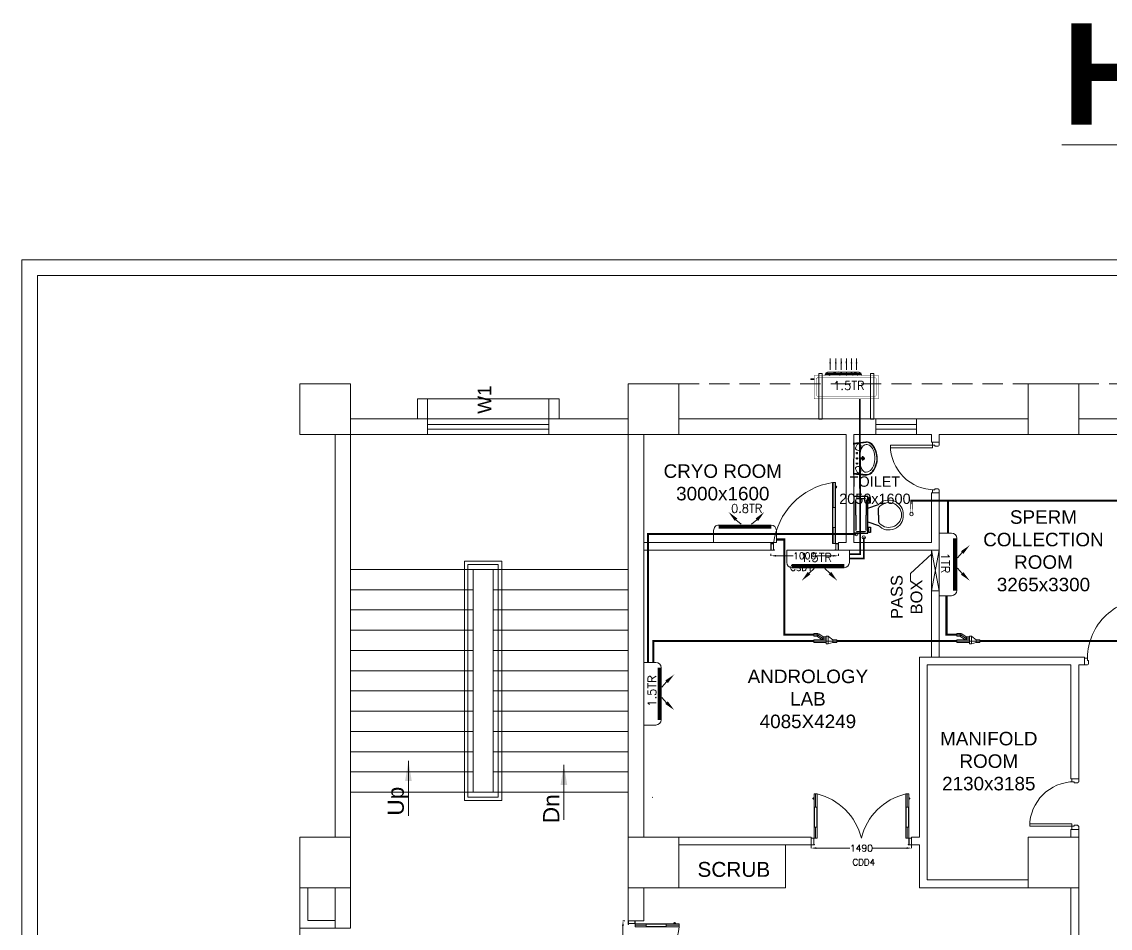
# Model space of a CAD drawing. Extents: x 3505867 to 4040009, y -660366 to -590408.
# Drawn here: x 3897320 to 3913450, y -603838 to -590408 of the extents above; entities that cross this region are included whole.
import ezdxf
from ezdxf.enums import TextEntityAlignment as Align

# ---------------------------------------------------------------- set-up
doc = ezdxf.new("R2010")
doc.units = 0
doc.header["$LTSCALE"] = 6
doc.header["$MEASUREMENT"] = 0
doc.linetypes.add('HIDDEN', pattern=[0.375, 0.25, -0.125])
doc.layers.get('0').update_dxf_attribs({"linetype": 'CONTINUOUS', "lineweight": 0})
doc.layers.get('Defpoints').update_dxf_attribs({"linetype": 'CONTINUOUS', "lineweight": 0})
for name, color, linetype, lineweight in [('1200 Door', 144, 'CONTINUOUS', 0), ('1Y-JOINT', 1, 'CONTINUOUS', 0), ('AC CKT-8', 110, 'CONTINUOUS', 0), ('BLOCK HACTH', 10, 'CONTINUOUS', 0), ('Chajja', 7, 'CONTINUOUS', 0), ('COL', 5, 'CONTINUOUS', 0), ('DIM', 7, 'CONTINUOUS', 0), ('DOOR', 44, 'CONTINUOUS', 0), ('Double Leaf Door', 4, 'CONTINUOUS', 0), ('furniture', 33, 'CONTINUOUS', 0), ('HTL-AC UNIT', 5, 'CONTINUOUS', 0), ('HTL-COPPER PIPE', 6, 'CONTINUOUS', 0), ('HVAC_HI-WALL_1.5TR', 5, 'CONTINUOUS', 0), ('HVAC_HI_WALL_1TR', 1, 'CONTINUOUS', 0), ('JOINERY', 7, 'CONTINUOUS', 0), ('M HVAC HIGH WALL UNIT', 3, 'CONTINUOUS', 0), ('M-VRF- CKT', 5, 'CONTINUOUS', 0), ('MEP_HVAC_COPPER_PIPE', 5, 'CONTINUOUS', 0), ('MEP_HVAC_DRAIN_PIPE', 7, 'CONTINUOUS', 0), ('MEP_HVAC_TEXT', 7, 'CONTINUOUS', 0), ('MEP_HVAC_VRF_COPPER_PIPE', 6, 'CONTINUOUS', 0), ('Railing', 21, 'CONTINUOUS', 0), ('Single Leaf Door', 4, 'CONTINUOUS', 0), ('Staircase', 7, 'CONTINUOUS', 0), ('TITLE', 7, 'CONTINUOUS', 0), ('vrf', 6, 'CONTINUOUS', 0), ('WALL', 10, 'CONTINUOUS', 0), ('walls', 1, 'CONTINUOUS', 0), ('WIN', 151, 'CONTINUOUS', 0), ('Window', 161, 'CONTINUOUS', 0)]:
    doc.layers.add(name, color=color, linetype=linetype, lineweight=lineweight)
doc.styles.add('ARI', font='arial.ttf')
doc.styles.add('ARIAL', font='arial.ttf')
doc.styles.add('ROMANS', font='romans.shx')
doc.styles.add('VERDANA', font='verdana.ttf')
doc.dimstyles.new('AC DIM', dxfattribs={"dimtxt": 200, "dimasz": 200, "dimexe": 0.18, "dimexo": 50, "dimgap": 50, "dimtad": 1, "dimdec": 0, "dimzin": 12, "dimdsep": 46, "dimtxsty": 'ROMANS', "dimcen": 0, "dimclrt": 7, "dimadec": 0, "dimazin": 0, "dimtfac": 1, "dimtdec": 0, "dimtix": 1, "dimtofl": 0, "dimtmove": 0, "dimatfit": 3, "dimfxl": 1, "dimtolj": 1, "dimtzin": 12, "dimarcsym": 0})
doc.dimstyles.new('AEPL1', dxfattribs={"dimtxt": 100, "dimasz": 75, "dimexe": 1.25, "dimexo": 50, "dimtad": 0, "dimdec": 0, "dimtxsty": 'ROMANS', "dimcen": 2.5, "dimclrd": 7, "dimclre": 7, "dimadec": 0, "dimazin": 0, "dimtfac": 1, "dimtdec": 0, "dimtmove": 0, "dimatfit": 3, "dimfxl": 1, "dimlwd": 0, "dimlwe": 0, "dimarcsym": 0})
doc.dimstyles.new('int. dim', dxfattribs={"dimtxt": 900, "dimasz": 450, "dimexe": 150, "dimexo": 150, "dimgap": 150, "dimtad": 0, "dimdec": 0, "dimzin": 12, "dimdsep": 46, "dimtxsty": 'ARI', "dimblk": 'ARCHTICK', "dimcen": 1.5, "dimdle": 150, "dimclrd": 256, "dimclre": 256, "dimclrt": 7, "dimazin": 0, "dimtfac": 1, "dimtdec": 0, "dimtix": 1, "dimtmove": 2, "dimatfit": 3, "dimfxl": 1, "dimtolj": 1, "dimtzin": 0, "dimlwd": -1, "dimlwe": -1, "dimarcsym": 0})
doc.dimstyles.new('TEXT', dxfattribs={"dimscale": 0, "dimtxt": 500, "dimasz": 100, "dimexe": 75, "dimexo": 100, "dimgap": 50, "dimtad": 0, "dimdec": 0, "dimzin": 0, "dimdsep": 46, "dimtxsty": 'ARIAL', "dimblk": 'OBLIQUE', "dimcen": 0.09, "dimdle": 100, "dimclrd": 256, "dimclre": 256, "dimclrt": 6, "dimadec": 0, "dimazin": 0, "dimtfac": 1, "dimtdec": 0, "dimtofl": 0, "dimtmove": 2, "dimatfit": 3, "dimfxl": 1, "dimfrac": 2, "dimtolj": 1, "dimtzin": 0, "dimarcsym": 0})

# ---------------------------------------------------------------- blocks, each defined once
blk = doc.blocks.new('_ArchTick')
at = {"color": 0, "linetype": 'ByBlock', "const_width": 0.15}
blk.add_lwpolyline([(-0.5, -0.5), (0.5, 0.5)], dxfattribs=at)
blk = doc.blocks.new('A$C19B8274B')
at = {"layer": 'DOOR'}
for p, q in [((-45, 925), (-80, 925)), ((-80, 50), (-80, 925)), ((-45, 50), (-45, 925)), ((-45, 50), (-80, 50)), ((-955, -50), (-955, -47.5)), ((-940, -35), (-942.5, -35)), ((-60, -35), (-57.5, -35)), ((-45, -50), (-45, -47.5))]:
    blk.add_line(p, q, dxfattribs=at)
for points in [[(-940, 15), (-955, 15), (-955, 50), (-1000, 50), (-1000, -50), (-955, -50)], [(-940, -35), (-940, 15)], [(-60, 15), (-45, 15), (-45, 50), (0, 50), (0, -50), (-45, -50)], [(-60, -35), (-60, 15)]]:
    blk.add_lwpolyline(points, dxfattribs=at)
at = {"layer": 'DOOR', "color": 145}
blk.add_arc((-80, 50), 875, 90, 182.29244, dxfattribs=at)
at = {"layer": 'DOOR'}
for centre, start, end in [((-955, -35), 270, 0), ((-45, -35), 180, 270)]:
    blk.add_arc(centre, 12.5, start, end, dxfattribs=at)
blk = doc.blocks.new('750')
at = {"layer": 'DOOR'}
for p, q in [((-50, 705), (-47.5, 705)), ((-35, 690), (-35, 692.5)), ((-50, 45), (-47.5, 45)), ((-35, 60), (-35, 57.5)), ((50, 45), (50, 80)), ((50, 80), (675, 80)), ((50, 45), (675, 45)), ((675, 45), (675, 80))]:
    blk.add_line(p, q, dxfattribs=at)
for points in [[(15, 690), (15, 705), (50, 705), (50, 750), (-50, 750), (-50, 705)], [(-35, 690), (15, 690)], [(15, 60), (15, 45), (50, 45), (50, 0), (-50, 0), (-50, 45)], [(-35, 60), (15, 60)]]:
    blk.add_lwpolyline(points, dxfattribs=at)
for centre, start, end in [((-35, 705), 180, 270), ((-35, 45), 90, 180)]:
    blk.add_arc(centre, 12.5, start, end, dxfattribs=at)
at = {"layer": 'DOOR', "color": 145}
blk.add_arc((15, 45), 660, 0, 90, dxfattribs=at)
blk = doc.blocks.new('_Oblique')
at = {"color": 0, "linetype": 'ByBlock', "lineweight": -2}
blk.add_line((-0.5, -0.5), (0.5, 0.5), dxfattribs=at)
blk = doc.blocks.new('*D605')
at = {"layer": 'Defpoints', "color": 0, "linetype": 'ByBlock', "transparency": 16777216}
for p in [(-26230, 11392), (-24740, 11392), (-24740, 11287)]:
    blk.add_point(p, dxfattribs=at)
at = {"layer": 'DIM', "color": 7, "linetype": 'ByBlock', "lineweight": 0, "transparency": 16777216}
for p, q in [((-26230, 11342), (-26230, 11286)), ((-24740, 11342), (-24740, 11286)), ((-26155, 11287), (-25655, 11287)), ((-24815, 11287), (-25315, 11287))]:
    blk.add_line(p, q, dxfattribs=at)
at = {"layer": 'DIM', "color": 7, "linetype": 'ByBlock', "transparency": 16777216}
for points in [[(-26155, 11300), (-26155, 11275), (-26230, 11287)], [(-24815, 11300), (-24815, 11275), (-24740, 11287)]]:
    blk.add_solid(points, dxfattribs=at)
at = {"layer": 'DIM', "color": 0, "linetype": 'ByBlock', "transparency": 16777216, "insert": (-25485, 11287), "char_height": 100, "attachment_point": 5, "style": 'ROMANS'}
blk.add_mtext('1490', dxfattribs=at)
blk = doc.blocks.new('1500x2100x100 DD')
at = {"layer": 'Double Leaf Door'}
for points in [[(49, 264), (54, 264), (54, 560), (49, 560)], [(93, 560), (88, 560), (88, 264), (93, 264)], [(1407, 560), (1412, 560), (1412, 264), (1407, 264)], [(1451, 264), (1446, 264), (1446, 560), (1451, 560)]]:
    blk.add_hatch(color=6, dxfattribs=at).paths.add_polyline_path(points)
at = {"layer": 'Double Leaf Door', "color": 8}
for p, q in [((35, 697), (35, 679)), ((49, 699), (37, 699)), ((37, 677), (49, 677)), ((49, 100), (49, 754)), ((49, 754), (93, 754)), ((49, 699), (49, 677)), ((71, 560), (71, 754)), ((93, 754), (93, 100)), ((1451, 754), (1407, 754)), ((1407, 754), (1407, 100)), ((1429, 560), (1429, 754)), ((1451, 100), (1451, 754)), ((1451, 699), (1463, 699)), ((1451, 699), (1451, 677)), ((1463, 677), (1451, 677)), ((1465, 697), (1465, 679)), ((71, 100), (71, 264)), ((1429, 100), (1429, 264)), ((5, 100), (5, 0)), ((45, 100), (5, 100)), ((5, 0), (45, 0)), ((7, 98), (7, 2)), ((43, 98), (7, 98)), ((7, 2), (45, 2)), ((43, 3), (43, 98)), ((55, 3), (43, 3)), ((45, 5), (45, 100)), ((57, 5), (45, 5)), ((45, 2), (55, 2)), ((45, 0), (57, 0)), ((93, 100), (49, 100)), ((55, 2), (55, 3)), ((57, 0), (57, 5)), ((1407, 100), (1451, 100)), ((1443, 0), (1443, 5)), ((1443, 5), (1455, 5)), ((1455, 0), (1443, 0)), ((1445, 2), (1445, 3)), ((1445, 3), (1457, 3)), ((1455, 2), (1445, 2)), ((1455, 5), (1455, 100)), ((1455, 100), (1495, 100)), ((1493, 2), (1455, 2)), ((1495, 0), (1455, 0)), ((1457, 3), (1457, 98)), ((1457, 98), (1493, 98)), ((1493, 98), (1493, 2)), ((1495, 100), (1495, 0))]:
    blk.add_line(p, q, dxfattribs=at)
at = {"layer": 'Double Leaf Door', "color": 6}
for p, q in [((93, 560), (49, 560)), ((49, 560), (49, 264)), ((54, 264), (54, 560)), ((88, 264), (88, 560)), ((93, 264), (93, 560)), ((1407, 264), (1407, 560)), ((1407, 560), (1451, 560)), ((1412, 264), (1412, 560)), ((1446, 264), (1446, 560)), ((1451, 560), (1451, 264)), ((49, 264), (93, 264)), ((1451, 264), (1407, 264))]:
    blk.add_line(p, q, dxfattribs=at)
at = {"layer": 'Double Leaf Door', "color": 6, "ltscale": 100}
for p, q in [((88, 560), (88, 264)), ((1412, 560), (1412, 264))]:
    blk.add_line(p, q, dxfattribs=at)
at = {"layer": 'Double Leaf Door', "color": 6}
for points in [[(49, 560), (49, 264), (54, 264), (54, 560), (49, 560)], [(93, 560), (93, 264), (88, 264), (88, 560), (93, 560)], [(1407, 560), (1407, 264), (1412, 264), (1412, 560), (1407, 560)], [(1451, 560), (1451, 264), (1446, 264), (1446, 560), (1451, 560)]]:
    blk.add_lwpolyline(points, dxfattribs=at)
at = {"layer": 'Double Leaf Door', "ltscale": 5000}
for points in [[(49, 560), (49, 264), (54, 264), (54, 560), (49, 560)], [(1451, 560), (1451, 264), (1446, 264), (1446, 560), (1451, 560)]]:
    blk.add_lwpolyline(points, dxfattribs=at)
at = {"layer": 'Double Leaf Door', "color": 8}
for centre, radius, start, end in [((35, 688), 3.72, 90, 270), ((37, 697), 1.98, 90, 180), ((37, 679), 1.98, 180, 270), ((-111, -108), 886, 13.5745, 76.6836), ((1611, -108), 886, 103.3164, 166.4255), ((1463, 697), 1.98, 0, 90), ((1463, 679), 1.98, 270, 0), ((1465, 688), 3.72, 270, 90)]:
    blk.add_arc(centre, radius, start, end, dxfattribs=at)
blk = doc.blocks.new('1800x100')
at = {"layer": 'Double Leaf Door'}
for points in [[(101628, -31395), (101633, -31395), (101633, -31098), (101628, -31098)], [(101672, -31098), (101667, -31098), (101667, -31395), (101672, -31395)], [(103256, -31098), (103261, -31098), (103261, -31395), (103256, -31395)], [(103300, -31395), (103295, -31395), (103295, -31098), (103300, -31098)]]:
    blk.add_hatch(color=6, dxfattribs=at).paths.add_polyline_path(points)
at = {"layer": 'Double Leaf Door', "color": 8}
for p, q in [((101613, -30962), (101613, -30980)), ((101628, -30960), (101615, -30960)), ((101628, -31558), (101628, -30904)), ((101628, -30904), (101672, -30904)), ((101628, -30960), (101628, -30982)), ((101650, -31098), (101650, -30904)), ((101672, -30904), (101672, -31558)), ((103300, -30904), (103256, -30904)), ((103256, -30904), (103256, -31558)), ((103278, -31098), (103278, -30904)), ((103300, -31558), (103300, -30904)), ((103300, -30960), (103312, -30960)), ((103300, -30960), (103300, -30982)), ((103314, -30962), (103314, -30980)), ((101615, -30982), (101628, -30982)), ((103312, -30982), (103300, -30982)), ((101650, -31558), (101650, -31395)), ((103278, -31558), (103278, -31395)), ((101584, -31558), (101584, -31658)), ((101624, -31558), (101584, -31558)), ((101586, -31560), (101586, -31656)), ((101622, -31560), (101586, -31560)), ((101622, -31655), (101622, -31560)), ((101624, -31654), (101624, -31558)), ((101672, -31558), (101628, -31558)), ((103256, -31558), (103300, -31558)), ((103304, -31654), (103304, -31558)), ((103304, -31558), (103344, -31558)), ((103306, -31655), (103306, -31560)), ((103306, -31560), (103342, -31560)), ((103342, -31560), (103342, -31656)), ((103344, -31558), (103344, -31658)), ((101584, -31658), (101624, -31658)), ((101586, -31656), (101624, -31656)), ((101634, -31655), (101622, -31655)), ((101636, -31654), (101624, -31654)), ((101624, -31656), (101634, -31656)), ((101624, -31658), (101636, -31658)), ((101634, -31656), (101634, -31655)), ((101636, -31658), (101636, -31654)), ((103292, -31658), (103292, -31654)), ((103292, -31654), (103304, -31654)), ((103304, -31658), (103292, -31658)), ((103294, -31656), (103294, -31655)), ((103294, -31655), (103306, -31655)), ((103304, -31656), (103294, -31656)), ((103342, -31656), (103304, -31656)), ((103344, -31658), (103304, -31658))]:
    blk.add_line(p, q, dxfattribs=at)
at = {"layer": 'Double Leaf Door', "color": 6}
for p, q in [((101672, -31098), (101628, -31098)), ((101628, -31098), (101628, -31395)), ((101633, -31395), (101633, -31098)), ((101667, -31395), (101667, -31098)), ((101672, -31395), (101672, -31098)), ((103256, -31395), (103256, -31098)), ((103256, -31098), (103300, -31098)), ((103261, -31395), (103261, -31098)), ((103295, -31395), (103295, -31098)), ((103300, -31098), (103300, -31395)), ((101628, -31395), (101672, -31395)), ((103300, -31395), (103256, -31395))]:
    blk.add_line(p, q, dxfattribs=at)
at = {"layer": 'Double Leaf Door', "color": 6, "ltscale": 100}
for p, q in [((101667, -31098), (101667, -31395)), ((103261, -31098), (103261, -31395))]:
    blk.add_line(p, q, dxfattribs=at)
at = {"layer": 'Double Leaf Door', "color": 6}
for points in [[(101628, -31098), (101628, -31395), (101633, -31395), (101633, -31098), (101628, -31098)], [(101672, -31098), (101672, -31395), (101667, -31395), (101667, -31098), (101672, -31098)], [(103256, -31098), (103256, -31395), (103261, -31395), (103261, -31098), (103256, -31098)], [(103300, -31098), (103300, -31395), (103295, -31395), (103295, -31098), (103300, -31098)]]:
    blk.add_lwpolyline(points, dxfattribs=at)
at = {"layer": 'Double Leaf Door', "ltscale": 5000}
for points in [[(101628, -31098), (101628, -31395), (101633, -31395), (101633, -31098), (101628, -31098)], [(103300, -31098), (103300, -31395), (103295, -31395), (103295, -31098), (103300, -31098)]]:
    blk.add_lwpolyline(points, dxfattribs=at)
at = {"layer": 'Double Leaf Door', "color": 8}
for centre, radius, start, end in [((101613, -30971), 3.72, 90, 270), ((101615, -30962), 1.98, 90, 180), ((101602, -31796), 894, 15.3848, 85.5115), ((103269, -31727), 822, 90.8957, 168.2081), ((103312, -30962), 1.98, 0, 90), ((103314, -30971), 3.72, 270, 90), ((101615, -30980), 1.98, 180, 270), ((103312, -30980), 1.98, 270, 0)]:
    blk.add_arc(centre, radius, start, end, dxfattribs=at)
blk = doc.blocks.new('*D607')
at = {"layer": 'Defpoints', "color": 0, "linetype": 'ByBlock', "transparency": 16777216}
for p in [(-28940, 10210), (-29018, 8450), (-28940, 8450)]:
    blk.add_point(p, dxfattribs=at)
at = {"layer": 'DIM', "color": 7, "linetype": 'ByBlock', "lineweight": 0, "transparency": 16777216}
for p, q in [((-28990, 10210), (-29020, 10210)), ((-29018, 10135), (-29018, 9499)), ((-29018, 8525), (-29018, 9160)), ((-28990, 8450), (-29020, 8450))]:
    blk.add_line(p, q, dxfattribs=at)
at = {"layer": 'DIM', "color": 7, "linetype": 'ByBlock', "transparency": 16777216}
for points in [[(-29031, 10135), (-29006, 10135), (-29018, 10210)], [(-29031, 8525), (-29006, 8525), (-29018, 8450)]]:
    blk.add_solid(points, dxfattribs=at)
at = {"layer": 'DIM', "color": 0, "linetype": 'ByBlock', "transparency": 16777216, "insert": (-29018, 9330), "char_height": 100, "attachment_point": 5, "rotation": 90, "style": 'ROMANS'}
blk.add_mtext('1760', dxfattribs=at)
blk = doc.blocks.new('*D609')
at = {"layer": 'Defpoints', "color": 0, "linetype": 'ByBlock', "transparency": 16777216}
for p in [(-26825, 15699), (-25825, 15699), (-25825, 15618)]:
    blk.add_point(p, dxfattribs=at)
at = {"layer": 'DIM', "color": 7, "linetype": 'ByBlock', "lineweight": 0, "transparency": 16777216}
for p, q in [((-26825, 15649), (-26825, 15617)), ((-25825, 15649), (-25825, 15617)), ((-26750, 15618), (-26495, 15618)), ((-25900, 15618), (-26155, 15618))]:
    blk.add_line(p, q, dxfattribs=at)
at = {"layer": 'DIM', "color": 7, "linetype": 'ByBlock', "transparency": 16777216}
for points in [[(-26750, 15631), (-26750, 15606), (-26825, 15618)], [(-25900, 15631), (-25900, 15606), (-25825, 15618)]]:
    blk.add_solid(points, dxfattribs=at)
at = {"layer": 'DIM', "color": 0, "linetype": 'ByBlock', "transparency": 16777216, "insert": (-26325, 15618), "char_height": 100, "attachment_point": 5, "style": 'ROMANS'}
blk.add_mtext('1000', dxfattribs=at)
blk = doc.blocks.new('1000x2100x100 SD')
at = {"layer": 'Single Leaf Door'}
for points in [[(44, 339), (49, 339), (49, 635), (44, 635)], [(88, 635), (83, 635), (83, 339), (88, 339)]]:
    blk.add_hatch(color=6, dxfattribs=at).paths.add_polyline_path(points)
at = {"layer": 'Single Leaf Door', "color": 8}
for p, q in [((44, 100), (44, 1004)), ((44, 1004), (88, 1004)), ((66, 635), (66, 1004)), ((88, 1004), (88, 100)), ((30, 947), (30, 929)), ((44, 949), (32, 949)), ((32, 927), (44, 927)), ((44, 949), (44, 927)), ((66, 100), (66, 339)), ((0, 100), (0, 0)), ((40, 100), (0, 100)), ((0, 0), (40, 0)), ((2, 98), (2, 2)), ((38, 98), (2, 98)), ((2, 2), (40, 2)), ((38, 3), (38, 98)), ((50, 3), (38, 3)), ((40, 5), (40, 100)), ((52, 5), (40, 5)), ((40, 2), (50, 2)), ((40, 0), (52, 0)), ((88, 100), (44, 100)), ((50, 2), (50, 3)), ((52, 0), (52, 5)), ((948, 5), (960, 5)), ((948, 0), (948, 5)), ((960, 0), (948, 0)), ((950, 3), (962, 3)), ((950, 2), (950, 3)), ((960, 2), (950, 2)), ((960, 5), (960, 100)), ((960, 100), (1000, 100)), ((998, 2), (960, 2)), ((1000, 0), (960, 0)), ((962, 3), (962, 98)), ((962, 98), (998, 98)), ((998, 98), (998, 2)), ((1000, 100), (1000, 0))]:
    blk.add_line(p, q, dxfattribs=at)
at = {"layer": 'Single Leaf Door', "color": 6}
for p, q in [((88, 635), (44, 635)), ((44, 635), (44, 339)), ((49, 339), (49, 635)), ((83, 339), (83, 635)), ((88, 339), (88, 635)), ((44, 339), (88, 339))]:
    blk.add_line(p, q, dxfattribs=at)
at = {"layer": 'Single Leaf Door', "color": 6, "ltscale": 100}
blk.add_line((83, 635), (83, 339), dxfattribs=at)
at = {"layer": 'Single Leaf Door', "color": 6}
for points in [[(44, 635), (44, 339), (49, 339), (49, 635), (44, 635)], [(88, 635), (88, 339), (83, 339), (83, 635), (88, 635)]]:
    blk.add_lwpolyline(points, dxfattribs=at)
at = {"layer": 'Single Leaf Door', "ltscale": 5000}
blk.add_lwpolyline([(44, 635), (44, 339), (49, 339), (49, 635), (44, 635)], dxfattribs=at)
at = {"layer": 'Single Leaf Door', "color": 8}
for centre, radius, start, end in [((-69, -20), 1036, 6.6418, 81.2791), ((30, 938), 3.72, 90, 270), ((32, 947), 1.98, 90, 180), ((32, 929), 1.98, 180, 270)]:
    blk.add_arc(centre, radius, start, end, dxfattribs=at)
blk = doc.blocks.new('rhej')
at = {"color": 8, "lineweight": 25}
for p, q in [((310, 111), (155, 163)), ((272, 189), (272, 266)), ((272, 266), (298, 266)), ((310, 189), (272, 189)), ((298, 266), (298, 215)), ((298, 215), (310, 215)), ((310, 279), (310, -264)), ((517, 279), (310, 279)), ((336, 228), (336, 8)), ((466, 254), (362, 254)), ((491, 8), (491, 228)), ((517, 8), (517, 279)), ((155, 8), (155, 111)), ((155, 8), (155, -96)), ((336, -212), (336, 8)), ((491, 8), (491, -212)), ((517, -264), (517, 8)), ((310, -96), (155, -147)), ((272, -173), (272, -251)), ((310, -173), (272, -173)), ((272, -251), (298, -251)), ((298, -251), (298, -199)), ((298, -199), (310, -199)), ((310, -264), (517, -264)), ((466, -238), (362, -238))]:
    blk.add_line(p, q, dxfattribs=at)
at = {"color": 8, "extrusion": (0, 0, -1)}
for centre, major_axis, start_param, end_param in [((0, 16), (151, -151), 2.319632, 4.738539), ((1, 2), (-134, -134), 0.814663, 3.31238), ((359, 231), (-16.2, -16.2), 0.643501, 2.498091), ((469, 231), (16.2, -16.2), 3.785094, 5.639684), ((0, 0), (-151, -151), 4.686239, 7.105146), ((1, 13), (-134, -134), 4.541602, 7.039318), ((359, -215), (-16.2, -16.2), -0.927295, 0.927295), ((469, -215), (16.2, -16.2), 5.35589, 7.21048)]:
    blk.add_ellipse(centre, major_axis=major_axis, ratio=1, start_param=start_param, end_param=end_param, dxfattribs=at)
blk = doc.blocks.new('u46')
at = {"color": 8, "lineweight": 25}
for p, q in [((-10, 228), (175, 249)), ((-10, 220), (181, 242)), ((-1, -209), (1, 209)), ((57, 81), (29, 81)), ((62, 2), (29, 2)), ((44, 93), (44, 67)), ((44, 14), (44, -13)), ((163, 3), (102, 3)), ((133, -27), (133, 33)), ((62, -73), (29, -73)), ((44, -61), (44, -87)), ((-10, -216), (181, -238)), ((-10, -224), (175, -245))]:
    blk.add_line(p, q, dxfattribs=at)
at = {"color": 8, "extrusion": (0, 0, -1)}
for centre, major_axis, start_param, end_param in [((56, 154), (0, 34), 4.33982, 5.202657), ((145, 128), (1, 126), -1.238036, -0.892193), ((66, 199), (0, 20.7), -1.101507, 0.481509), ((57, 163), (-0.3, 56.9), 0.324902, 0.965135), ((208, 103), (0, 110), -1.431017, -0.436146), ((110, 167), (-6.08, 6.08), 4.867594, 6.265028), ((110, 165), (5.47, 5.47), 2.097053, 3.541809), ((90, 185), (0, 17.9), 0.880684, 2.260744), ((190, 138), (0, 70.9), -0.405199, 0.56573), ((188, 150), (0, 99.5), -0.132539, 0.848731), ((186, 148), (0.1, 94.4), -0.049658, 0.838116), ((154, 79), (0, 140), 0.557563, 1.193786), ((57, 20), (0, 275), 0.806541, 1.180915), ((50, 14), (0, 294), 0.809856, 1.41441), ((65, 170), (0.3, 49.2), 3.359735, 4.09512), ((44, 81), (0.02, 6.43), 3.139035, 9.42222), ((44, 2), (0.08, 6.43), 3.12883, 9.412015), ((62, 153), (0, 31.9), 2.620328, 3.422401), ((104, 118), (-0.2, 26.8), -1.278641, -0.487266), ((820, -1), (0, 732), -1.56667, -1.474079), ((888, 37), (1, 801), 4.558159, 4.668067), ((96, 136), (0, 7.39), -0.727724, 1.373337), ((387, 48), (0, 296), -1.495794, -1.328336), ((133, 3), (0, 21.6), 3.141254, 9.424439), ((133, 3), (-0.1, 15.5), 3.145308, 9.428493), ((133, 3), (0, 10.9), 3.142047372431534, 9.42523267961112), ((13, 7), (0, 298), 1.141495, 1.637774), ((35, 3), (0, 303), 1.155365, 1.952189), ((72, -2), (0, 274), 1.346594, 1.865175), ((56, -148), (0, 34), 4.222121, 5.084958), ((65, -164), (0.1, 49.2), -0.960797, -0.225412), ((44, -73), (0.02, 6.43), 3.139035, 9.42222), ((62, -147), (-0.1, 31.9), -0.276767, 0.525307), ((104, -111), (0.2, 26.8), 3.628858, 4.420234), ((97, -128), (-0.03, 8.55), 1.455188, 3.796569), ((263, -74), (0, 167), 4.181112, 4.641559), ((110, -161), (-6.08, 6.08), 4.730546, 6.12798), ((111, -159), (6.17, 6.17), 4.354779, 6.027124), ((193, -126), (0, 80.1), 3.554495, 4.299548), ((163, -80), (0, 126), 2.054055, 2.802751), ((56, -13), (0, 287), 1.808981, 2.322804), ((62, -11), (0, 247), 1.579809, 2.112792), ((124, -52), (0, 200), 1.868215, 2.281789), ((145, -122), (0, 126), 4.027191, 4.373034), ((66, -193), (0, 20.7), 2.661884, 4.2449), ((57, -157), (0.3, 56.9), 2.176458, 2.816691), ((90, -178), (0, 17.9), 0.880848, 2.260908), ((181, -107), (0, 94.7), 2.890537, 3.362984), ((185, -162), (-0.1, 83.2), 2.850118, 3.264751), ((188, -160), (0, 78.1), 2.562376, 3.231693), ((187, -138), (0, 106), 2.310552, 2.942572), ((172, -117), (0, 123), 2.127435, 2.640092)]:
    blk.add_ellipse(centre, major_axis=major_axis, ratio=1, start_param=start_param, end_param=end_param, dxfattribs=at)
blk = doc.blocks.new('HI WALL SPLIT AC UNIT 1TR')
at = {"layer": 'M HVAC HIGH WALL UNIT', "color": 1, "lineweight": 5}
for p, q in [((1294404, -128752), (1294404, -129681)), ((1294404, -128752), (1294584, -128752)), ((1294662, -128831), (1294662, -129602)), ((1294404, -129681), (1294584, -129681))]:
    blk.add_line(p, q, dxfattribs=at)
at = {"layer": 'M HVAC HIGH WALL UNIT', "color": 8, "lineweight": 5}
for p, q in [((1294616, -128831), (1294616, -129602)), ((1294625, -128831), (1294625, -129602)), ((1294637, -128831), (1294637, -129602)), ((1294646, -128831), (1294646, -129602)), ((1294655, -128831), (1294655, -129602))]:
    blk.add_line(p, q, dxfattribs=at)
at = {"layer": 'M HVAC HIGH WALL UNIT', "color": 7, "lineweight": 5}
for p, q in [((1294743, -129040), (1294674, -129117)), ((1294743, -129350), (1294674, -129272))]:
    blk.add_line(p, q, dxfattribs=at)
at = {"layer": 'M HVAC HIGH WALL UNIT', "color": 1, "lineweight": 5}
for centre, start, end in [((1294584, -128831), 0, 90), ((1294584, -129602), 270, 0)]:
    blk.add_arc(centre, 78.8, start, end, dxfattribs=at)
at = {"layer": 'M HVAC HIGH WALL UNIT', "color": 7, "lineweight": 5}
for points in [[(1294761, -129059), (1294725, -129021), (1294856, -128931)], [(1294761, -129331), (1294725, -129369), (1294856, -129459)]]:
    blk.add_solid(points, dxfattribs=at)
blk = doc.blocks.new('HI WALL SPLIT AC UNIT 1.5TR')
at = {"layer": 'HVAC_HI-WALL_1.5TR', "color": 5, "lineweight": 5}
for p, q in [((1295076, -129963), (1295847, -129963)), ((1294997, -130221), (1294997, -130042)), ((1295926, -130221), (1295926, -130042)), ((1294997, -130221), (1295926, -130221))]:
    blk.add_line(p, q, dxfattribs=at)
at = {"layer": 'HVAC_HI-WALL_1.5TR', "color": 8, "lineweight": 5}
for p, q in [((1295076, -129970), (1295847, -129970)), ((1295076, -129979), (1295847, -129979)), ((1295076, -129988), (1295847, -129988)), ((1295076, -130000), (1295847, -130000)), ((1295076, -130009), (1295847, -130009))]:
    blk.add_line(p, q, dxfattribs=at)
at = {"layer": 'HVAC_HI-WALL_1.5TR', "color": 7, "lineweight": 5}
for p, q in [((1295285, -129882), (1295363, -129952)), ((1295595, -129882), (1295517, -129952))]:
    blk.add_line(p, q, dxfattribs=at)
at = {"layer": 'HVAC_HI-WALL_1.5TR', "color": 5, "lineweight": 5}
for centre, start, end in [((1295076, -130042), 90, 180), ((1295847, -130042), 0, 90)]:
    blk.add_arc(centre, 78.8, start, end, dxfattribs=at)
at = {"layer": 'HVAC_HI-WALL_1.5TR', "color": 7, "lineweight": 5}
for points in [[(1295304, -129864), (1295266, -129901), (1295176, -129769)], [(1295576, -129864), (1295614, -129901), (1295704, -129769)]]:
    blk.add_solid(points, dxfattribs=at)
blk = doc.blocks.new('HI WALL SPLIT AC UNIT')
at = {"layer": 'M HVAC HIGH WALL UNIT', "lineweight": 5}
for p, q in [((955021, -147904), (955950, -147904)), ((955021, -147904), (955021, -148083)), ((955950, -147904), (955950, -148083)), ((955100, -148162), (955872, -148162))]:
    blk.add_line(p, q, dxfattribs=at)
at = {"layer": 'M HVAC HIGH WALL UNIT', "color": 8, "lineweight": 5}
for p, q in [((955100, -148116), (955872, -148116)), ((955100, -148125), (955872, -148125)), ((955100, -148136), (955872, -148136)), ((955100, -148146), (955872, -148146)), ((955100, -148155), (955872, -148155))]:
    blk.add_line(p, q, dxfattribs=at)
at = {"layer": 'M HVAC HIGH WALL UNIT', "color": 7, "lineweight": 5}
for p, q in [((955309, -148242), (955387, -148173)), ((955619, -148242), (955541, -148173))]:
    blk.add_line(p, q, dxfattribs=at)
at = {"layer": 'M HVAC HIGH WALL UNIT', "lineweight": 5}
for centre, start, end in [((955100, -148083), 180, 270), ((955872, -148083), 270, 0)]:
    blk.add_arc(centre, 78.8, start, end, dxfattribs=at)
at = {"layer": 'M HVAC HIGH WALL UNIT', "color": 7, "lineweight": 5}
for points in [[(955328, -148260), (955290, -148224), (955200, -148356)], [(955600, -148260), (955638, -148224), (955728, -148356)]]:
    blk.add_solid(points, dxfattribs=at)
blk = doc.blocks.new('Y-JOINT')
at = {"layer": '1Y-JOINT', "extrusion": (7.0061e-12, -6.61628e-05, 1)}
for p, q in [((416463, -2757, 0), (416463, -2628, 0)), ((416463, -2628, 0), (416499, -2628, 0)), ((416499, -2757, 0), (416499, -2628, 0)), ((416579, -2646, 0), (416499, -2628, 0)), ((416463, -2646, 0), (416247, -2646, 0)), ((416247, -2646, 0), (416247, -2697, 0)), ((416247, -2671, 0), (416463, -2671, 0)), ((416463, -2697, 0), (416247, -2697, 0)), ((416306, -2756, 0), (416247, -2756, 0)), ((416247, -2772, 0), (416247, -2756, 0)), ((416247, -2756, 0), (416247, -2807, 0)), ((416247, -2781, 0), (416306, -2781, 0)), ((416306, -2807, 0), (416247, -2807, 0)), ((416306, -2756, 0), (416306, -2807, 0)), ((416310, -2755, 0), (416386, -2703, 0)), ((416310, -2755, 0), (416333, -2801, 0)), ((416321, -2778, 0), (416399, -2725, 0)), ((416333, -2801, 0), (416408, -2748, 0)), ((416408, -2748, 0), (416386, -2703, 0)), ((416412, -2747, 0), (416412, -2697, 0)), ((416463, -2697, 0), (416412, -2697, 0)), ((416412, -2722, 0), (416463, -2722, 0)), ((416463, -2747, 0), (416412, -2747, 0)), ((416463, -2757, 0), (416499, -2757, 0)), ((416579, -2697, 0), (416506, -2754, 0))]:
    blk.add_line(p, q, dxfattribs=at)
at = {"layer": '1Y-JOINT', "extrusion": (6.9964e-12, -6.61628e-05, 1)}
for p, q in [((416647, -2671, 0), (416463, -2671, 0)), ((416579, -2646, 0), (416647, -2646, 0)), ((416579, -2697, 0), (416647, -2697, 0)), ((416647, -2646, 0), (416647, -2697, 0))]:
    blk.add_line(p, q, dxfattribs=at)
at = {"layer": '1Y-JOINT'}
blk.add_line((416579, -2697, 0), (416579, -2646, 0), dxfattribs=at)
at = {"layer": '1Y-JOINT', "extrusion": (7.0061e-12, -6.61628e-05, 1)}
for centre, radius, start, end in [((416306, -2747, 0), 8.85, 270, 296.0671), ((416306, -2747, 0), 34.2, 270, 296.0671), ((416306, -2747, 0), 59.5, 270, 296.0671), ((416412, -2756, 0), 59.5, 90, 116.0671), ((416412, -2756, 0), 34.2, 90, 116.0671), ((416412, -2756, 0), 8.85, 90, 116.0671), ((416499, -2749, 0), 8.85, 270, 321.3789)]:
    blk.add_arc(centre, radius, start, end, dxfattribs=at)
blk = doc.blocks.new('A$C4D743431')
at = {"layer": 'AC CKT-8', "xscale": 0.933787291884793, "yscale": 0.933787291884793, "zscale": 0.933787291884793, "rotation": 359.9999939263457}
blk.add_blockref('Y-JOINT', (-389060, 2495, 0), dxfattribs=at)
blk = doc.blocks.new('G$C4406566D')
at = {"layer": 'M-VRF- CKT', "xscale": 0.8031807735897878, "yscale": 0.8031807735897878, "zscale": 0.8031807735897878, "rotation": 180}
blk.add_blockref('A$C4D743431', (-224, -89, 0), dxfattribs=at)
blk.add_blockref('A$C4D743431', (-224, -89, 0), dxfattribs=at)
blk = doc.blocks.new('G$C186CAD5F')
at = {"layer": 'vrf', "color": 3, "xscale": 8.96419313933734, "yscale": 8.96419313933734, "zscale": 8.96419313933734, "rotation": 270.0000005682937}
blk.add_blockref('G$C4406566D', (796, -2010, 0), dxfattribs=at)
blk = doc.blocks.new('CIVIL IVF')
at = {"layer": 'BLOCK HACTH', "color": 8}
blk.add_lwpolyline([(-31240, 12115.2), (-30940, 12115.2), (-30940, 15415.2), (-31240, 15415.2)], close=True, dxfattribs=at)
at = {"layer": 'Chajja', "color": 8, "linetype": 'HIDDEN', "ltscale": 200}
for p, q in [((-28190, 18165.2), (-23015, 18165.2)), ((-22265, 18165.2), (-16305, 18165.2))]:
    blk.add_line(p, q, dxfattribs=at)
at = {"layer": 'Chajja', "color": 8, "linetype": 'ByBlock'}
blk.add_line((-31915, 17945.2), (-30115, 17945.2), dxfattribs=at)
for points in [[(-32065, 17645.2), (-32065, 17945.2), (-31915, 17945.2), (-31915, 17645.2)], [(-30115, 17645.2), (-30115, 17945.2), (-29965, 17945.2), (-29965, 17645.2)]]:
    blk.add_lwpolyline(points, dxfattribs=at)
at = {"layer": 'COL', "color": 8}
for points in [[(-33055, 17415.2), (-33805, 17415.2), (-33805, 18165.2), (-33055, 18165.2)], [(-28940, 17415.2), (-28190, 17415.2), (-28190, 18165.2), (-28940, 18165.2)], [(-23015, 17415.2), (-22265, 17415.2), (-22265, 18165.2), (-23015, 18165.2)], [(-33805, 10700.2), (-33055, 10700.2), (-33055, 11450.2), (-33805, 11450.2)], [(-28940, 10700.2), (-28190, 10700.2), (-28190, 11450.2), (-28940, 11450.2)], [(-22265, 10700.2), (-22265, 11450.2), (-23015, 11450.2), (-23015, 10700.2)]]:
    blk.add_lwpolyline(points, close=True, dxfattribs=at)
at = {"layer": 'furniture', "color": 8, "linetype": 'Continuous'}
for p, q in [((-26610, 10700.2), (-26610, 11335.2)), ((-28190, 10700.2), (-26610, 10700.2))]:
    blk.add_line(p, q, dxfattribs=at)
at = {"layer": 'Railing', "color": 8}
for points in [[(-31365, 11990.2), (-30815, 11990.2), (-30815, 15540.2), (-31365, 15540.2)], [(-31315, 12040.2), (-30865, 12040.2), (-30865, 15490.2), (-31315, 15490.2)]]:
    blk.add_lwpolyline(points, close=True, dxfattribs=at)
at = {"layer": 'Staircase', "color": 8, "linetype": 'Continuous'}
for p, q in [((-31240, 15415.2), (-33055, 15415.2)), ((-30940, 15415.2), (-28940, 15415.2)), ((-31240, 15115.2), (-33055, 15115.2)), ((-30940, 15115.2), (-28940, 15115.2)), ((-31240, 14815.2), (-33055, 14815.2)), ((-30940, 14815.2), (-28940, 14815.2)), ((-31240, 14515.2), (-33055, 14515.2)), ((-30940, 14515.2), (-28940, 14515.2)), ((-31240, 14215.2), (-33055, 14215.2)), ((-30940, 14215.2), (-28940, 14215.2)), ((-31240, 13915.2), (-33055, 13915.2)), ((-30940, 13915.2), (-28940, 13915.2)), ((-31240, 13615.2), (-33055, 13615.2)), ((-30940, 13615.2), (-28940, 13615.2)), ((-31240, 13315.2), (-33055, 13315.2)), ((-30940, 13315.2), (-28940, 13315.2)), ((-31240, 13015.2), (-33055, 13015.2)), ((-30940, 13015.2), (-28940, 13015.2)), ((-31240, 12715.2), (-33055, 12715.2)), ((-30940, 12715.2), (-28940, 12715.2)), ((-31240, 12415.2), (-33055, 12415.2)), ((-30940, 12415.2), (-28940, 12415.2)), ((-31240, 12115.2), (-33055, 12115.2)), ((-30940, 12115.2), (-28940, 12115.2))]:
    blk.add_line(p, q, dxfattribs=at)
at = {"layer": 'WALL', "color": 8, "linetype": 'ByBlock'}
for p, q in [((-28940, 17645.2), (-33055, 17645.2)), ((-23015, 17645.2), (-28190, 17645.2)), ((-16305, 17645.2), (-22265, 17645.2)), ((-33285, 17415.2), (-33285, 11450.2)), ((-33055, 17415.2), (-33055, 11450.2)), ((-28940, 17415.2), (-33055, 17415.2)), ((-28940, 17415.2), (-28940, 11450.2)), ((-28710, 17415.2), (-28710, 11450.2)), ((-28710, 17415.2), (-28710, 11450.2)), ((-25710, 17415.2), (-28190, 17415.2)), ((-25710, 15815.2), (-25710, 17415.2)), ((-25595, 15815.2), (-25595, 17415.2)), ((-24445, 17415.2), (-25595, 17415.2)), ((-24445, 17300.2), (-24445, 17415.2)), ((-24330, 17300.2), (-24445, 17300.2)), ((-24330, 17300.2), (-24330, 17415.2)), ((-21065, 17415.2), (-24330, 17415.2)), ((-24445, 15815.2), (-24445, 16550.2)), ((-24330, 16550.2), (-24445, 16550.2)), ((-24330, 15699.2), (-24330, 16550.2)), ((-26825, 15815.2), (-28710, 15815.2)), ((-25710, 15815.2), (-25825, 15815.2)), ((-24445, 15815.2), (-25595, 15815.2)), ((-26825, 15699.2), (-28710, 15699.2)), ((-24445, 15699.2), (-25825, 15699.2)), ((-24445, 14115.2, -101230.8), (-24445, 15099.2, -101230.8)), ((-24330, 14115.2), (-24330, 15099.2)), ((-22179.1, 14115.2), (-24625, 14115.2)), ((-24625, 11450.2), (-24625, 14115.2)), ((-22179.1, 14115.2), (-22179.1, 14000.2)), ((-22380, 14000.2), (-24510, 14000.2)), ((-24510, 10815.2), (-24510, 14000.2)), ((-22380, 12315.2), (-22380, 14000.2)), ((-22179.1, 14000.2), (-22265, 14000.2)), ((-22265, 12315.2), (-22265, 14000.2)), ((-22380, 12315.2), (-22265, 12315.2)), ((-22380, 11450.2), (-22380, 11565.2)), ((-22380, 11565.2), (-22265, 11565.2)), ((-22265, 11565.2), (-22265, 11450.2)), ((-24625, 10700.2), (-24625, 11335.2)), ((-22380, 11450.2), (-22265, 11450.2)), ((-23015, 10815.2), (-24510, 10815.2)), ((-33285, 10700.2), (-33285, 10100.2)), ((-33055, 10700.2), (-33055, 10100.2)), ((-28940, 10699.2), (-28940, 10700.2)), ((-28940, 10209.7), (-28940, 10699.2)), ((-28710, 10209.7), (-28710, 10699.2)), ((-23015, 10700.2), (-24625, 10700.2)), ((-22380, 9360.2), (-22380, 10700.2)), ((-22265, 9360.2), (-22265, 10700.2)), ((-33805, 10100.2), (-33805, 8300.2))]:
    blk.add_line(p, q, dxfattribs=at)
at = {"layer": 'WALL', "color": 8, "lineweight": 0}
for p, q in [((-26530, 17415.2), (-28710, 17415.2)), ((-26825, 15815.2), (-26825, 15699.2)), ((-25825, 15815.2), (-25825, 15699.2)), ((-24510, 14115.2), (-22380, 14115.2)), ((-24510, 14000.2), (-22380, 14000.2)), ((-28190, 11450.2), (-26230, 11450.2)), ((-28190, 11335.2), (-26230, 11335.2)), ((-26230, 11450.2), (-26230, 11335.2)), ((-24740, 11450.2), (-24625, 11450.2)), ((-24740, 11450.2), (-24740, 11335.2)), ((-24740, 11335.2), (-24625, 11335.2)), ((-28825, 10700.2), (-28595, 10700.2)), ((-23015, 10700.2), (-22265, 10700.2)), ((-28940, 10209.7), (-28710, 10209.7))]:
    blk.add_line(p, q, dxfattribs=at)
at = {"layer": 'WALL', "linetype": 'ByBlock'}
blk.add_line((-28577.3, 12035.1), (-28586.5, 12044.3), dxfattribs=at)
at = {"layer": 'WALL', "color": 8, "linetype": 'ByBlock'}
for points in [[(-28940, 10700.2), (-28940, 17415.2), (-26110, 17415.2)], [(-33805, 10700.2), (-33805, 10100.2), (-33285, 10100.2)], [(-33690, 10700.2), (-33690, 10215.2), (-33285, 10215.2)]]:
    blk.add_lwpolyline(points, dxfattribs=at)
at = {"layer": 'walls', "color": 8, "linetype": 'Continuous'}
blk.add_line((-33055, 10100.2), (-33285, 10100.2), dxfattribs=at)
at = {"layer": 'WIN', "color": 8, "linetype": 'Continuous'}
for p, q in [((-24330, 15099.2), (-24445, 15699.2)), ((-24445, 15099.2, -101230.8), (-24330, 15699.2))]:
    blk.add_line(p, q, dxfattribs=at)
blk.add_lwpolyline([(-24445, 15099.2), (-24330, 15099.2), (-24330, 15699.2), (-24445, 15699.2)], close=True, dxfattribs=at)
at = {"layer": 'Window', "color": 8, "linetype": 'Continuous'}
for points in [[(-30115, 17645.2), (-30115, 17415.2), (-31915, 17415.2), (-31915, 17645.2)], [(-24670, 17415.2), (-24670, 17645.2), (-25270, 17645.2), (-25270, 17415.2)], [(-30115, 17565.2), (-30115, 17495.2), (-31915, 17495.2), (-31915, 17565.2)], [(-24670, 17495.2), (-24670, 17565.2), (-25270, 17565.2), (-25270, 17495.2)]]:
    blk.add_lwpolyline(points, close=True, dxfattribs=at)
at = {"layer": 'DOOR', "color": 8, "rotation": 180}
blk.add_blockref('750', (-24380, 17300.2), dxfattribs=at)
at = {"layer": 'DOOR', "color": 8, "linetype": 'Continuous'}
blk.add_blockref('A$C19B8274B', (-21179.1, 14050.2), dxfattribs=at)
at = {"layer": 'DOOR', "color": 8, "xscale": -1}
blk.add_blockref('750', (-22315, 11565.2), dxfattribs=at)
at = {"layer": 'Double Leaf Door', "color": 8}
blk.add_blockref('1500x2100x100 DD', (-26235, 11335.2), dxfattribs=at)
at = {"layer": 'Double Leaf Door', "color": 8, "rotation": 270}
blk.add_blockref('1800x100', (2718.5, 111793.4), dxfattribs=at)
at = {"layer": 'Single Leaf Door', "color": 8, "xscale": -1}
blk.add_blockref('1000x2100x100 SD', (-25825, 15699.2), dxfattribs=at)
at = {"layer": 'WALL', "color": 8, "linetype": 'ByBlock'}
blk.add_blockref('u46', (-25595, 17059), dxfattribs=at)
at = {"layer": 'WALL', "color": 8, "linetype": 'ByBlock', "rotation": 180}
blk.add_blockref('rhej', (-25077.7, 16230.3), dxfattribs=at)
at = {"layer": '1200 Door', "color": 8, "linetype": 'ByBlock', "style": 'ROMANS'}
for s, p in [('CSD1', (-26540.5, 15394.3, -35804.4)), ('CDD4', (-25617.2, 11031.3, -35804.4))]:
    blk.add_text(s, height=94.18, dxfattribs=at).set_placement(p)
at = {"layer": 'DIM', "color": 8, "attachment_point": 5, "style": 'ARIAL'}
for s, insert, char_height, width in [('CRYO ROOM 3000x1600', (-27539, 16704.8), 200, 1982.81), ('TOILET\\P2050x1600', (-25284.7, 16589.2), 153, 1626.956), ('SPERM COLLECTION ROOM 3265x3300', (-22787.2, 15690.7), 200, 1980.803), ('ANDROLOGY\\PLAB\\P4085X4249', (-26277.6, 13496.8), 200, 1980.803), ('MANIFOLD\\PROOM\\P2130x3185', (-23597.3, 12575), 200, 1980.803)]:
    blk.add_mtext(s, dxfattribs=dict(at, insert=insert, char_height=char_height, width=width))
at = {"layer": 'DIM', "color": 8, "linetype": 'Continuous', "insert": (-24813.7, 15007.2, -101230.8), "char_height": 175, "width": 1149.25, "attachment_point": 5, "rotation": 90, "style": 'ARIAL'}
blk.add_mtext('PASS BOX', dxfattribs=at)
at = {"layer": 'furniture', "color": 8, "linetype": 'Continuous', "insert": (-27374.8, 11154), "char_height": 220.41, "width": 1257.81, "attachment_point": 5, "style": 'ARIAL'}
blk.add_mtext('\\PSCRUB', dxfattribs=at)
at = {"layer": 'JOINERY', "color": 8, "style": 'ARIAL', "width": 1}
blk.add_text('W1', height=200, rotation=90, dxfattribs=at).set_placement((-30970.7, 17722.6))
at = {"layer": 'Staircase', "color": 8, "style": 'ARIAL'}
for s, p in [('Up', (-32265.6, 11982.2)), ('Dn', (-29962, 11869.7))]:
    blk.add_text(s, height=240, rotation=90, dxfattribs=at).set_placement(p, align=Align.CENTER)
at = {"layer": 'DIM', "color": 8, "linetype": 'ByBlock'}
dim = blk.add_linear_dim(base=(-25825, 15618.3), p1=(-26825, 15699.2), p2=(-25825, 15699.2), dimstyle='AEPL1', dxfattribs=at)
dim.commit()
dim.dimension.update_dxf_attribs({"geometry": '*D609', "text_midpoint": (-26325, 15618.3)})
dim = blk.add_linear_dim(base=(-24740, 11287.3), p1=(-26230, 11392.2), p2=(-24740, 11392.2), dimstyle='AEPL1', dxfattribs=at)
dim.commit()
dim.dimension.update_dxf_attribs({"geometry": '*D605', "text_midpoint": (-25485, 11287.3), "dimtype": 160})
dim = blk.add_linear_dim(base=(-29018.3, 8449.7), p1=(-28940, 10209.7), p2=(-28940, 8449.7), angle=90, dimstyle='AEPL1', dxfattribs=at)
dim.commit()
dim.dimension.update_dxf_attribs({"geometry": '*D607', "text_midpoint": (-29018.3, 9329.7)})
at = {"layer": 'Staircase', "color": 8}
for points in [[(-32197.3, 12580.9, -101230.8), (-32197.3, 11765.5, -101230.8)], [(-29893.7, 12522.1, -101230.8), (-29893.7, 11706.7, -101230.8)]]:
    blk.add_leader(points, dimstyle='int. dim', override={"dimasz": 300, "dimgap": 70, "dimtad": 0}, dxfattribs=at)
at = {"layer": 'WIN', "color": 8, "linetype": 'Continuous'}
blk.add_leader([(-24445, 15644.2, -101230.8), (-24756.5, 15355.6, -101230.8), (-24756.5, 15237.9, -101230.8)], dimstyle='TEXT', override={"dimscale": 1, "dimtxt": 200, "dimasz": 50, "dimfxl": 0.18}, dxfattribs=at)
blk = doc.blocks.new('ODU')
at = {"layer": 'HTL-AC UNIT'}
for p, q in [((3484013, -610684, 0), (3483480, -610684, 0)), ((3484013, -610694, 0), (3483480, -610694, 0)), ((3484013, -610704, 0), (3483480, -610704, 0)), ((3483791, -610669, 0), (3483791, -610719, 0))]:
    blk.add_line(p, q, dxfattribs=at)
at = {"layer": 'HTL-AC UNIT', "elevation": 0}
blk.add_lwpolyline([(3483264, -610769), (3483314, -610769), (3483314, -610779), (3483264, -610779)], close=True, dxfattribs=at)
at = {"layer": 'HTL-AC UNIT', "const_width": 5, "elevation": 0}
for points in [[(3483314, -610719), (3484269, -610719), (3484269, -611065), (3483314, -611065)], [(3483368, -610748), (3484215, -610748), (3484240, -610773), (3484240, -611011), (3484215, -611036), (3483368, -611036), (3483343, -611011), (3483343, -610773)]]:
    blk.add_lwpolyline(points, close=True, dxfattribs=at)
at = {"layer": 'HTL-AC UNIT', "elevation": 0}
for points in [[(3483383, -611365), (3483383, -610691), (3483433, -610691), (3483433, -611365), (3483383, -611365)], [(3484149, -611365), (3484149, -610691), (3484199, -610691), (3484199, -611365), (3484149, -611365)]]:
    blk.add_lwpolyline(points, dxfattribs=at)
at = {"layer": 'HTL-AC UNIT', "const_width": 10, "elevation": 0}
blk.add_lwpolyline([(3483475, -610719), (3483475, -610719, -0.414214), (3483525, -610669), (3483968, -610669, -0.414214), (3484018, -610719), (3484018, -610719)], format="xyb", dxfattribs=at)
at = {"layer": 'HTL-AC UNIT'}
for centre, radius, start, end in [((3483666, -610864, 0), 196, 87.3624, 131.9453), ((3483789, -610737, 0), 96.6, 135.2739, 169.2801), ((3483794, -610737, 0), 96.6, 10.7199, 44.7261), ((3483908, -610719, 0), 50, 0, 90)]:
    blk.add_arc(centre, radius, start, end, dxfattribs=at)
for points in [[(3483551, -610466, 0), (3483551, -610635, 0)], [(3483635, -610466, 0), (3483635, -610635, 0)], [(3483716, -610466, 0), (3483716, -610635, 0)], [(3483791, -610466, 0), (3483791, -610635, 0)], [(3483867, -610466, 0), (3483867, -610635, 0)], [(3483942, -610466, 0), (3483942, -610635, 0)]]:
    blk.add_leader(points, dimstyle='AC DIM', override={"dimasz": 75, "dimtad": 0}, dxfattribs=at)

msp = doc.modelspace()

# ---------------------------------------------------------------- linework, layer by layer
for points in [[(3942401.3, -593936.6), (3942401.3, -625948), (3897320.1, -625948), (3897320.1, -593936.6)], [(3942169.5, -594168.4), (3942169.5, -625716.2), (3897552, -625716.2), (3897552, -594168.4)]]:
    msp.add_lwpolyline(points, close=True)
at = {"layer": 'MEP_HVAC_COPPER_PIPE', "linetype": 'ByBlock', "const_width": 25}
msp.add_lwpolyline([(3909584.1, -598295.5), (3909742.3, -598295.5), (3909740.8, -595993.2)], dxfattribs=at)
at = {"layer": 'MEP_HVAC_DRAIN_PIPE', "linetype": 'ByBlock'}
for points, const_width in [([(3914406.7, -596621.8), (3914406.7, -597501.8), (3910504.5, -597501.8), (3910504.5, -597501.8)], 30), ([(3911045.4, -597983.3), (3911045.4, -597494.5)], 30), ([(3906597.8, -599899.2), (3906597.8, -597999), (3909685, -597999)], 30), ([(3909584.1, -598360.1), (3909797.8, -598360.1), (3909797.8, -598048.2)], 25)]:
    msp.add_lwpolyline(points, dxfattribs=dict(at, const_width=const_width))
msp.add_lwpolyline([(3910504.5, -597701, 30, 30, 0), (3910504.5, -597701, 30, 30, 0), (3910504.5, -597487, 0, 0, 0)], format="xyseb", close=True, dxfattribs=at)
for centre in [(3910504.5, -597701), (3909685, -597999), (3909797.8, -598048.2)]:
    msp.add_circle(centre, 25, dxfattribs=at)
at = {"layer": 'MEP_HVAC_VRF_COPPER_PIPE', "color": 6, "linetype": 'ByBlock', "const_width": 30, "elevation": 0}
for points in [[(3909056.2, -599490.7), (3908618.8, -599490.7), (3908618.8, -598078.9), (3908501.6, -598078.9)], [(3911023.3, -599505.7), (3911023.3, -598912.3), (3911023.3, -598912.3), (3911023.3, -598912.3)], [(3911023.3, -599490.7), (3911177.7, -599490.7), (3911177.7, -599490.7), (3911177.7, -599490.7), (3911177.7, -599490.7)], [(3909056.2, -599584.7), (3906678.8, -599584.7), (3906678.8, -599899.2)], [(3909398.2, -599584.7), (3911177.7, -599584.7), (3911177.7, -599584.7), (3911177.7, -599584.7), (3911177.7, -599584.7)], [(3913641.1, -600013.2), (3913641.1, -599584.7), (3911519.6, -599584.7)]]:
    msp.add_lwpolyline(points, dxfattribs=at)

# ---------------------------------------------------------------- block references
at = {"linetype": 'ByBlock'}
msp.add_blockref('CIVIL IVF', (3935247.1, -613938.4), dxfattribs=at)
at = {"layer": 'HTL-AC UNIT', "linetype": 'ByBlock'}
msp.add_blockref('ODU', (425748.1, 15071.4, 0), dxfattribs=at)
at = {"layer": 'HTL-COPPER PIPE', "xscale": -0.1271654228864588, "yscale": 0.1271654228864588, "zscale": 0.1271654228864588}
for p, rotation in [((3909398.2, -599584.7, 0), 270.0000011152191), ((3911519.6, -599584.7, 0), 270)]:
    msp.add_blockref('G$C186CAD5F', p, dxfattribs=dict(at, rotation=rotation))
at = {"layer": 'HVAC_HI-WALL_1.5TR'}
for p, rotation in [((5204581.3, -728460.1), 180), ((4036757.9, 695098), 270)]:
    msp.add_blockref('HI WALL SPLIT AC UNIT 1.5TR', p, dxfattribs=dict(at, rotation=rotation))
at = {"layer": 'HVAC_HI_WALL_1TR', "rotation": 359.9935877762009}
msp.add_blockref('HI WALL SPLIT AC UNIT 1TR', (2616527.3, -469086.4), dxfattribs=at)
at = {"layer": 'M HVAC HIGH WALL UNIT', "color": 1, "rotation": 180}
msp.add_blockref('HI WALL SPLIT AC UNIT', (4863522.9, -746027), dxfattribs=at)

# ---------------------------------------------------------------- texts
at = {"layer": 'MEP_HVAC_TEXT', "color": 0, "char_height": 125, "style": 'VERDANA'}
for s, insert, attachment_point, rotation in [('{\\Fromans|c0;\\C256;1.5TR}', (3909810.9, -595735.3), 3, 359.99312), ('{\\Fromans|c0;\\C256;0.8TR}', (3908295.6, -597556.5), 3, 359.99312), ('{\\Fromans|c0;\\C256;1.5TR}', (3909327.3, -598283.1), 3, 359.99312), ('{\\Fromans|c0;\\C256;1TR}', (3911067.7, -598275.2), 1, 270.00688), ('{\\Fromans|c0;\\C256;1.5TR}', (3906596.5, -600089.8), 3, 89.99312)]:
    msp.add_mtext_dynamic_manual_height_columns(s, width=1718.699, gutter_width=750, heights=[0], dxfattribs=dict(at, insert=insert, attachment_point=attachment_point, rotation=rotation))
at = {"layer": 'TITLE', "color": 6, "insert": (3920298.1, -590430.4), "char_height": 1500, "width": 36564.74, "attachment_point": 2, "style": 'ARIAL'}
msp.add_mtext('{\\L\\fArial|b1|i0|c0|p34;HVAC LAYOUT}', dxfattribs=at)

doc.saveas('drawing.dxf')
